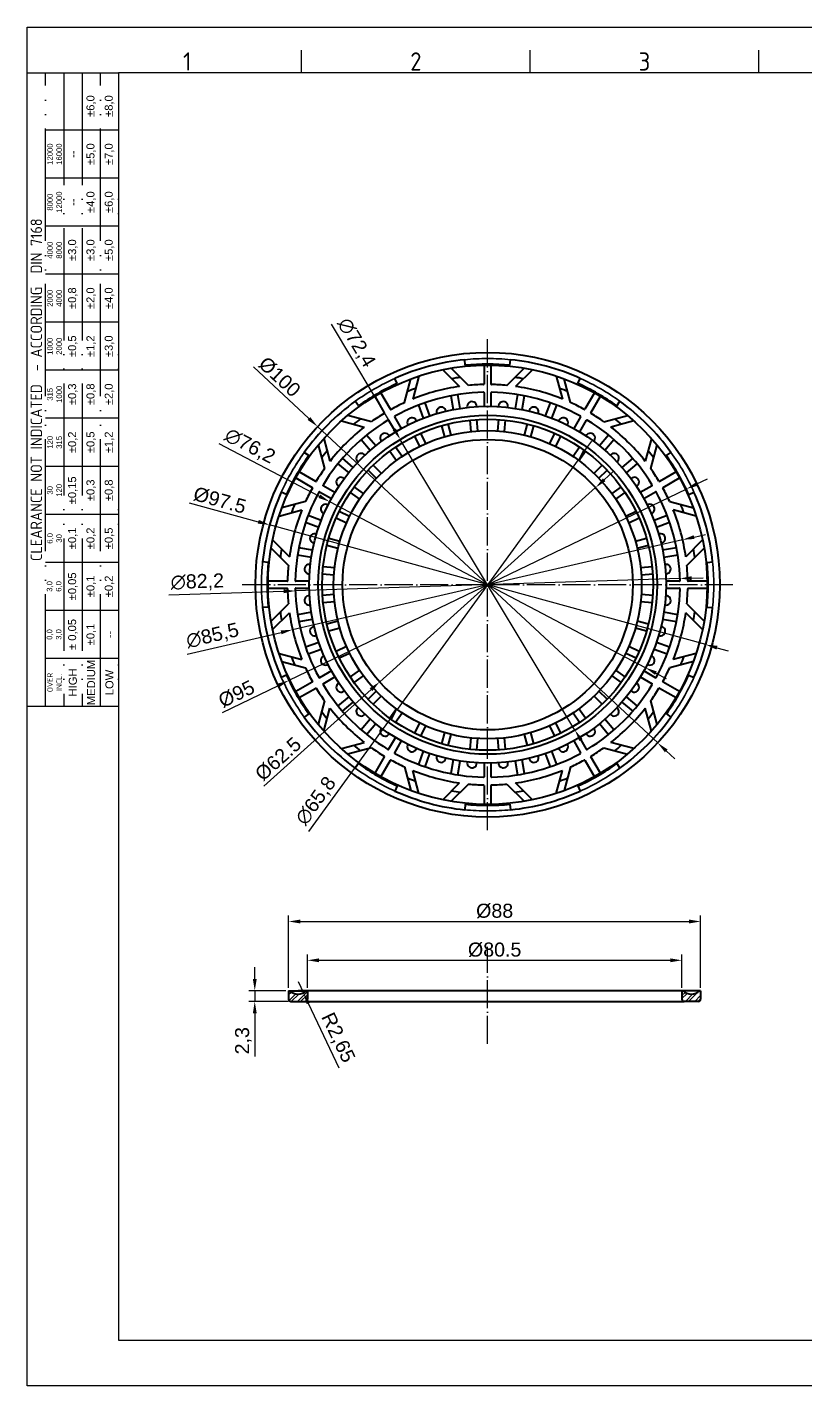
# Model space of a CAD drawing. Header units: millimetres. Extents: x 3180 to 3591, y 1531 to 1821.
# Drawn here: x 3180.5 to 3346.8, y 1530.8 to 1820.9 of the extents above; entities that cross this region are included whole.
import ezdxf
from ezdxf.enums import TextEntityAlignment as Align

# ---------------------------------------------------------------- set-up
doc = ezdxf.new("R2010")
doc.units = ezdxf.units.MM
for name, pattern in [('ACAD_ISO02W100', [15, 12, -3]), ('ACAD_ISO04W100', [30, 24, -3, 0, -3]), ('ACAD_ISO05W100', [33, 24, -3, 0, -3, 0, -3])]:
    doc.linetypes.add(name, pattern=pattern)
for name, color, linetype, lineweight in [('AM_0', 7, 'Continuous', 40), ('AM_4', 1, 'ACAD_ISO04W100', 25), ('AM_5', 3, 'Continuous', 25), ('AM_7', 4, 'Continuous', 35), ('AM_8', 40, 'ACAD_ISO02W100', 35), ('AM_BOR', 2, 'ACAD_ISO05W100', 35)]:
    doc.layers.add(name, color=color, linetype=linetype, lineweight=lineweight)
doc.styles.add('ACISOTS', font='isocp.shx', dxfattribs={"height": 1})
doc.styles.get("Standard").update_dxf_attribs({"font": 'arial.ttf'})
doc.dimstyles.new('ISO-25', dxfattribs={"dimtxt": 3, "dimasz": 2.5, "dimexe": 1.25, "dimexo": 0.625, "dimtad": 1, "dimtxsty": 'Standard', "dimcen": 2.5, "dimadec": 0, "dimazin": 0, "dimtfac": 1, "dimtmove": 0, "dimatfit": 3, "dimfxl": 1, "dimarcsym": 0})

# ---------------------------------------------------------------- blocks, each defined once
blk = doc.blocks.new('*D18')
at = {"layer": 'AM_5', "color": 0, "lineweight": -2}
for p, q in [((3228.77, 1748.33), (3240.65, 1737.28)), ((3315.13, 1668.03), (3242.48, 1735.58)), ((3316.96, 1666.33), (3318.79, 1664.63))]:
    blk.add_line(p, q, dxfattribs=at)
at = {"layer": 'AM_5', "color": 0}
for points in [[(3240.94, 1737.59), (3240.37, 1736.98), (3242.48, 1735.58)], [(3317.24, 1666.63), (3316.68, 1666.02), (3315.13, 1668.03)]]:
    blk.add_solid(points, dxfattribs=at)
at = {"layer": 'Defpoints', "color": 0}
for p in [(3242.48, 1735.58), (3315.13, 1668.03)]:
    blk.add_point(p, dxfattribs=at)
at = {"layer": 'AM_5', "color": 0, "insert": (3234.37, 1746.18), "char_height": 3, "attachment_point": 5, "rotation": 317.0815}
blk.add_mtext('%%C100', dxfattribs=at)
blk = doc.blocks.new('*D19')
at = {"layer": 'AM_5', "color": 0, "lineweight": -2}
for p, q in [((3215.07, 1719.3), (3229.82, 1715.25)), ((3325.38, 1689.02), (3232.23, 1714.59)), ((3327.79, 1688.36), (3330.21, 1687.7))]:
    blk.add_line(p, q, dxfattribs=at)
blk.add_arc((3278.81, 1701.81), 48.3, 144.9224, 166.1325, dxfattribs=at)
at = {"layer": 'AM_5', "color": 0}
for points in [[(3229.93, 1715.66), (3229.71, 1714.85), (3232.23, 1714.59)], [(3327.9, 1688.76), (3327.68, 1687.96), (3325.38, 1689.02)]]:
    blk.add_solid(points, dxfattribs=at)
at = {"layer": 'Defpoints', "color": 0}
for p in [(3232.23, 1714.59), (3325.38, 1689.02)]:
    blk.add_point(p, dxfattribs=at)
at = {"layer": 'AM_5', "color": 0, "insert": (3221.61, 1719.83), "char_height": 3, "attachment_point": 5, "rotation": 344.6497}
blk.add_mtext('%%C97.5', dxfattribs=at)
blk = doc.blocks.new('*D20')
at = {"layer": 'AM_5', "color": 0, "lineweight": -2}
for p, q in [((3323.5, 1723.32), (3325.75, 1724.4)), ((3321.25, 1722.23), (3236.37, 1681.38)), ((3222.16, 1674.54), (3234.11, 1680.3))]:
    blk.add_line(p, q, dxfattribs=at)
at = {"layer": 'AM_5', "color": 0}
for points in [[(3323.32, 1723.69), (3323.68, 1722.94), (3321.25, 1722.23)], [(3233.93, 1680.67), (3234.29, 1679.92), (3236.37, 1681.38)]]:
    blk.add_solid(points, dxfattribs=at)
at = {"layer": 'Defpoints', "color": 0}
for p in [(3321.25, 1722.23), (3236.37, 1681.38)]:
    blk.add_point(p, dxfattribs=at)
at = {"layer": 'AM_5', "color": 0, "insert": (3225.17, 1678.48), "char_height": 3, "attachment_point": 5, "rotation": 25.6998}
blk.add_mtext('%%C95', dxfattribs=at)
blk = doc.blocks.new('*D21')
at = {"layer": 'AM_5', "color": 0, "lineweight": -2}
for p, q in [((3322.9, 1711.98), (3325.33, 1712.54)), ((3320.46, 1711.41), (3237.15, 1692.2)), ((3214.62, 1687), (3234.71, 1691.64))]:
    blk.add_line(p, q, dxfattribs=at)
at = {"layer": 'AM_5', "color": 0}
for points in [[(3322.81, 1712.38), (3322.99, 1711.57), (3320.46, 1711.41)], [(3234.62, 1692.04), (3234.81, 1691.23), (3237.15, 1692.2)]]:
    blk.add_solid(points, dxfattribs=at)
at = {"layer": 'Defpoints', "color": 0}
for p in [(3320.46, 1711.41), (3237.15, 1692.2)]:
    blk.add_point(p, dxfattribs=at)
at = {"layer": 'AM_5', "color": 0, "insert": (3220.07, 1690.8), "char_height": 3, "attachment_point": 5, "rotation": 12.9889}
blk.add_mtext('∅85,5', dxfattribs=at)
blk = doc.blocks.new('*D22')
at = {"layer": 'AM_5', "color": 0, "lineweight": -2}
for p, q in [((3319.89, 1703.13), (3237.73, 1700.49)), ((3322.38, 1703.21), (3324.88, 1703.29)), ((3210.74, 1699.62), (3235.23, 1700.4))]:
    blk.add_line(p, q, dxfattribs=at)
at = {"layer": 'AM_5', "color": 0}
for points in [[(3322.37, 1703.62), (3322.4, 1702.79), (3319.89, 1703.13)], [(3235.22, 1700.82), (3235.24, 1699.99), (3237.73, 1700.49)]]:
    blk.add_solid(points, dxfattribs=at)
at = {"layer": 'Defpoints', "color": 0}
for p in [(3319.89, 1703.13), (3237.73, 1700.49)]:
    blk.add_point(p, dxfattribs=at)
at = {"layer": 'AM_5', "color": 0, "insert": (3216.8, 1702.29), "char_height": 3, "attachment_point": 5, "rotation": 1.8422}
blk.add_mtext('∅82,2', dxfattribs=at)
blk = doc.blocks.new('*D23')
at = {"layer": 'AM_5', "color": 0, "lineweight": -2}
for p, q in [((3221.39, 1731.96), (3242.86, 1720.69)), ((3312.54, 1684.09), (3245.08, 1719.52)), ((3314.75, 1682.93), (3316.96, 1681.76))]:
    blk.add_line(p, q, dxfattribs=at)
at = {"layer": 'AM_5', "color": 0}
for points in [[(3243.06, 1721.06), (3242.67, 1720.32), (3245.08, 1719.52)], [(3314.94, 1683.29), (3314.56, 1682.56), (3312.54, 1684.09)]]:
    blk.add_solid(points, dxfattribs=at)
at = {"layer": 'Defpoints', "color": 0}
for p in [(3245.08, 1719.52), (3312.54, 1684.09)]:
    blk.add_point(p, dxfattribs=at)
at = {"layer": 'AM_5', "color": 0, "insert": (3227.98, 1731.3), "char_height": 3, "attachment_point": 5, "rotation": 332.2877}
blk.add_mtext('∅76,2', dxfattribs=at)
blk = doc.blocks.new('*D24')
at = {"layer": 'AM_5', "color": 0, "lineweight": -2}
for p, q in [((3245.39, 1757.41), (3258.87, 1734.98)), ((3297.45, 1670.78), (3260.16, 1732.83)), ((3298.74, 1668.64), (3300.03, 1666.49))]:
    blk.add_line(p, q, dxfattribs=at)
at = {"layer": 'AM_5', "color": 0}
for points in [[(3259.23, 1735.19), (3258.51, 1734.76), (3260.16, 1732.83)], [(3299.1, 1668.85), (3298.39, 1668.42), (3297.45, 1670.78)]]:
    blk.add_solid(points, dxfattribs=at)
at = {"layer": 'Defpoints', "color": 0}
for p in [(3260.16, 1732.83), (3297.45, 1670.78)]:
    blk.add_point(p, dxfattribs=at)
at = {"layer": 'AM_5', "color": 0, "insert": (3250.68, 1753.42), "char_height": 3, "attachment_point": 5, "rotation": 301.0064}
blk.add_mtext('∅72,4', dxfattribs=at)
blk = doc.blocks.new('*D25')
at = {"layer": 'AM_5', "color": 0, "lineweight": -2}
for p, q in [((3303.72, 1724.21), (3305.57, 1725.88)), ((3301.86, 1722.54), (3255.76, 1681.08)), ((3230.98, 1658.8), (3253.9, 1679.41))]:
    blk.add_line(p, q, dxfattribs=at)
at = {"layer": 'AM_5', "color": 0}
for points in [[(3303.44, 1724.52), (3303.99, 1723.9), (3301.86, 1722.54)], [(3253.62, 1679.72), (3254.18, 1679.1), (3255.76, 1681.08)]]:
    blk.add_solid(points, dxfattribs=at)
at = {"layer": 'Defpoints', "color": 0}
for p in [(3301.86, 1722.54), (3255.76, 1681.08)]:
    blk.add_point(p, dxfattribs=at)
at = {"layer": 'AM_5', "color": 0, "insert": (3234.07, 1664.59), "char_height": 3, "attachment_point": 5, "rotation": 41.9656}
blk.add_mtext('%%C62.5', dxfattribs=at)
blk = doc.blocks.new('*D26')
at = {"layer": 'AM_5', "color": 0, "lineweight": -2}
for p, q in [((3299.59, 1730.46), (3301.06, 1732.49)), ((3298.12, 1728.44), (3259.49, 1675.17)), ((3240.63, 1649.15), (3258.03, 1673.15))]:
    blk.add_line(p, q, dxfattribs=at)
at = {"layer": 'AM_5', "color": 0}
for points in [[(3299.25, 1730.71), (3299.92, 1730.22), (3298.12, 1728.44)], [(3257.69, 1673.39), (3258.36, 1672.9), (3259.49, 1675.17)]]:
    blk.add_solid(points, dxfattribs=at)
at = {"layer": 'Defpoints', "color": 0}
for p in [(3298.12, 1728.44), (3259.49, 1675.17)]:
    blk.add_point(p, dxfattribs=at)
at = {"layer": 'AM_5', "color": 0, "insert": (3242.23, 1655.59), "char_height": 3, "attachment_point": 5, "rotation": 54.053}
blk.add_mtext('∅65,8', dxfattribs=at)
blk = doc.blocks.new('*D34')
at = {"layer": 'AM_5', "color": 0, "lineweight": -2}
for p, q in [((3236.31, 1615.74), (3236.31, 1631.15)), ((3324.31, 1615.74), (3324.31, 1631.15)), ((3238.81, 1629.9), (3321.81, 1629.9))]:
    blk.add_line(p, q, dxfattribs=at)
at = {"layer": 'AM_5', "color": 0}
for points in [[(3238.81, 1630.32), (3238.81, 1629.48), (3236.31, 1629.9)], [(3321.81, 1630.32), (3321.81, 1629.48), (3324.31, 1629.9)]]:
    blk.add_solid(points, dxfattribs=at)
at = {"layer": 'Defpoints', "color": 0}
for p in [(3324.31, 1629.9), (3236.31, 1615.12), (3324.31, 1615.12)]:
    blk.add_point(p, dxfattribs=at)
at = {"layer": 'AM_5', "color": 0, "insert": (3280.31, 1632.14), "char_height": 3, "attachment_point": 5}
blk.add_mtext('%%c88', dxfattribs=at)
blk = doc.blocks.new('*D35')
at = {"layer": 'AM_5', "color": 0, "lineweight": -2}
for p, q in [((3240.31, 1615.74), (3240.31, 1622.86)), ((3320.31, 1615.74), (3320.31, 1622.86)), ((3242.81, 1621.61), (3317.81, 1621.61))]:
    blk.add_line(p, q, dxfattribs=at)
at = {"layer": 'AM_5', "color": 0}
for points in [[(3242.81, 1622.03), (3242.81, 1621.2), (3240.31, 1621.61)], [(3317.81, 1622.03), (3317.81, 1621.2), (3320.31, 1621.61)]]:
    blk.add_solid(points, dxfattribs=at)
at = {"layer": 'Defpoints', "color": 0}
for p in [(3320.31, 1621.61), (3240.31, 1615.12), (3320.31, 1615.12)]:
    blk.add_point(p, dxfattribs=at)
at = {"layer": 'AM_5', "color": 0, "insert": (3280.31, 1623.85), "char_height": 3, "attachment_point": 5}
blk.add_mtext('%%c80.5', dxfattribs=at)
blk = doc.blocks.new('*D36')
at = {"layer": 'AM_5', "color": 0, "lineweight": -2}
for p, q in [((3229.07, 1617.62), (3229.07, 1620.12)), ((3235.68, 1615.12), (3227.82, 1615.12)), ((3229.07, 1615.12), (3229.07, 1612.82)), ((3236.18, 1612.82), (3227.82, 1612.82)), ((3229.07, 1610.32), (3229.07, 1601.06))]:
    blk.add_line(p, q, dxfattribs=at)
at = {"layer": 'AM_5', "color": 0}
for points in [[(3228.66, 1617.62), (3229.49, 1617.62), (3229.07, 1615.12)], [(3228.66, 1610.32), (3229.49, 1610.32), (3229.07, 1612.82)]]:
    blk.add_solid(points, dxfattribs=at)
at = {"layer": 'Defpoints', "color": 0}
for p in [(3236.31, 1615.12), (3229.07, 1612.82), (3236.81, 1612.82)]:
    blk.add_point(p, dxfattribs=at)
at = {"layer": 'AM_5', "color": 0, "insert": (3226.64, 1604.44), "char_height": 3, "attachment_point": 5, "rotation": 90}
blk.add_mtext('2,3', dxfattribs=at)
blk = doc.blocks.new('*D37')
at = {"layer": 'AM_5', "color": 0, "lineweight": -2}
for p, q in [((3238.31, 1617.07), (3239.45, 1614.67)), ((3247.1, 1598.61), (3240.52, 1612.42))]:
    blk.add_line(p, q, dxfattribs=at)
at = {"layer": 'AM_5', "color": 0}
blk.add_solid([(3240.9, 1612.59), (3240.15, 1612.24), (3239.45, 1614.67)], dxfattribs=at)
at = {"layer": 'Defpoints', "color": 0}
for p in [(3238.31, 1617.07), (3239.45, 1614.67)]:
    blk.add_point(p, dxfattribs=at)
at = {"layer": 'AM_5', "color": 0, "insert": (3246.72, 1605.04), "char_height": 3, "attachment_point": 5, "rotation": 295.4572}
blk.add_mtext('R2,65', dxfattribs=at)
blk = doc.blocks.new('A3 ZTL')
for p, q in [((19.57, 280.82), (19.57, 9.78)), ((401.17, 280.82), (19.57, 280.82)), ((19.57, 9.78), (401.17, 9.78))]:
    blk.add_line(p, q)
at = {"layer": 'AM_BOR', "color": 135, "linetype": 'Continuous', "lineweight": 25}
for p, q in [((0, 0), (0, 290.61)), ((0, 290.61), (410.96, 290.61)), ((410.96, 0), (0, 0))]:
    blk.add_line(p, q, dxfattribs=at)
at = {"layer": 'AM_BOR', "color": 135, "lineweight": 25}
for p, q in [((58.71, 280.82), (58.71, 285.71)), ((107.63, 280.82), (107.63, 285.71)), ((156.56, 280.82), (156.56, 285.71)), ((3.91, 145.3), (3.91, 280.82)), ((7.83, 280.82), (7.83, 145.3)), ((11.74, 280.82), (11.74, 145.3)), ((15.66, 145.3), (15.66, 280.82)), ((19.57, 268.59), (3.91, 268.59)), ((19.57, 258.32), (3.91, 258.32)), ((19.57, 248.04), (3.91, 248.04)), ((19.57, 237.77), (3.91, 237.77)), ((19.57, 227.5), (3.91, 227.5)), ((19.57, 217.22), (3.91, 217.22)), ((19.57, 206.95), (3.91, 206.95)), ((19.57, 196.67), (3.91, 196.67)), ((19.57, 186.4), (3.91, 186.4)), ((19.57, 176.13), (3.91, 176.13)), ((19.57, 165.85), (3.91, 165.85)), ((19.57, 155.58), (3.91, 155.58))]:
    blk.add_line(p, q, dxfattribs=at)
blk.add_lwpolyline([(19.57, 145.3), (0, 145.3), (0, 280.82), (19.57, 280.82)], close=True, dxfattribs=at)
at = {"layer": 'AM_BOR', "color": 135, "lineweight": 25, "style": 'ACISOTS'}
for s, p in [('1', (34.25, 283.27)), ('2', (83.17, 283.27)), ('3', (132.09, 283.27))]:
    blk.add_text(s, height=3.91, dxfattribs=at).set_placement(p, align=Align.MIDDLE)
at = {"layer": 'AM_BOR', "color": 135, "lineweight": 25, "attachment_point": 5, "rotation": 90}
for s, insert, char_height, width in [('±6,0', (13.7, 273.73), 1.712, 10.274), ('±8,0', (17.61, 273.73), 1.712, 10.274), ('12000\\P16000', (5.87, 263.45), 1.174, 10.274), ('±5,0', (13.7, 263.45), 1.712, 10.274), ('±7,0', (17.61, 263.45), 1.712, 10.274), ('--', (9.78, 263.45), 1.712, 10.274), ('8000\\P12000', (5.87, 253.18), 1.174, 10.274), ('--', (9.78, 253.18), 1.712, 10.274), ('±4,0', (13.7, 253.18), 1.712, 10.274), ('±6,0', (17.61, 253.18), 1.712, 10.274), ('{\\Fisocp.shx|c0;CLEARANCE NOT INDICATED  - ACCORDING  DIN 7168}', (1.96, 213.06), 2.4462, 135.5186), ('4000\\P8000', (5.87, 242.91), 1.174, 10.274), ('±3,0', (9.78, 242.91), 1.712, 10.274), ('±3,0', (13.7, 242.91), 1.712, 10.274), ('±5,0', (17.61, 242.91), 1.712, 10.274), ('2000\\P4000', (5.87, 232.63), 1.174, 10.274), ('±0,8', (9.78, 232.63), 1.712, 10.274), ('±2,0', (13.7, 232.63), 1.712, 10.274), ('±4,0', (17.61, 232.63), 1.712, 10.274), ('1000\\P2000', (5.87, 222.36), 1.174, 10.274), ('±0,5', (9.78, 222.36), 1.712, 10.274), ('±1,2', (13.7, 222.36), 1.712, 10.274), ('±3,0', (17.61, 222.36), 1.712, 10.274), ('315\\P1000', (5.87, 212.08), 1.174, 10.274), ('±0,3', (9.78, 212.08), 1.712, 10.274), ('±0,8', (13.7, 212.08), 1.712, 10.274), ('±2,0', (17.61, 212.08), 1.712, 10.274), ('±0,2', (9.78, 201.81), 1.712, 10.274), ('±0,5', (13.7, 201.81), 1.712, 10.274), ('±1,2', (17.61, 201.81), 1.712, 10.274), ('120\\P315', (5.87, 201.81), 1.174, 10.274), ('30\\P120', (5.87, 191.54), 1.174, 10.274), ('±0,15', (9.78, 191.54), 1.712, 10.274), ('±0,3', (13.7, 191.54), 1.712, 10.274), ('±0,8', (17.61, 191.54), 1.712, 10.274), ('±0,1', (9.78, 181.26), 1.712, 10.274), ('±0,2', (13.7, 181.26), 1.712, 10.274), ('±0,5', (17.61, 181.26), 1.712, 10.274), ('6,0\\P30', (5.87, 181.26), 1.174, 10.274), ('3,0\\P6,0', (5.87, 170.99), 1.174, 10.274), ('±0,05', (9.78, 170.99), 1.712, 10.274), ('±0,1', (13.7, 170.99), 1.712, 10.274), ('±0,2', (17.61, 170.99), 1.712, 10.274), ('± 0,05', (9.78, 160.71), 1.712, 10.274), ('\\pt4.69206;±0,1', (13.7, 160.71), 1.7123, 10.274), ('0,0\\P3,0', (5.87, 160.71), 1.174, 10.274), ('--', (17.61, 160.71), 1.712, 10.274), ('MEDIUM', (13.7, 150.44), 1.712, 10.274), ('{\\Fisocp.shx|c0;OVER\\PINCL.}', (5.87, 150.44), 1.1742, 10.274), ('HIGH', (9.78, 150.44), 1.712, 10.274), ('LOW', (17.61, 150.44), 1.712, 10.274)]:
    blk.add_mtext(s, dxfattribs=dict(at, insert=insert, char_height=char_height, width=width))

msp = doc.modelspace()

# ---------------------------------------------------------------- hatches: boundary and pattern name
at = {"layer": 'AM_7'}
h = msp.add_hatch(dxfattribs=at)
h.set_pattern_fill('ANSI32', color=256, scale=0.15, style=0)
h.set_pattern_definition([(45, (-30, 379.3209), (-1.0102788, 1.0102788), []), (45, (-29.3265, 379.3209), (-1.0102788, 1.0102788), [])])
h.paths.add_polyline_path([(3236.507, 1615.118), (3236.307, 1615.118), (3236.307, 1613.318, 0.4142136), (3236.807, 1612.818), (3239.807, 1612.818, 0.4142136), (3240.307, 1613.318), (3240.307, 1615.118), (3240.107, 1615.118, -0.3908863)])
h.paths.add_polyline_path([(3323.807, 1612.818, 0.4142136), (3324.307, 1613.318), (3324.307, 1615.118), (3324.107, 1615.118, -0.3908863), (3320.507, 1615.118), (3320.307, 1615.118), (3320.307, 1613.318, 0.4142136), (3320.807, 1612.818)])

# ---------------------------------------------------------------- linework, layer by layer
at = {"layer": 'AM_0'}
for p, q in [((3274.031, 1748.664), (3273.91, 1749.857)), ((3283.582, 1748.664), (3283.703, 1749.857)), ((3269.238, 1747.72), (3272.823, 1744.135)), ((3274.719, 1744.36), (3271.023, 1748.056)), ((3278.057, 1748.7), (3278.057, 1744.648)), ((3279.557, 1744.648), (3279.557, 1748.7)), ((3282.894, 1744.36), (3286.59, 1748.056)), ((3288.375, 1747.72), (3284.79, 1744.135)), ((3259.513, 1744.774), (3259.022, 1745.868)), ((3261.069, 1740.703), (3262.422, 1745.751)), ((3264.136, 1746.353), (3262.824, 1741.456)), ((3293.477, 1746.353), (3294.789, 1741.456)), ((3296.544, 1740.703), (3295.191, 1745.751)), ((3298.1, 1744.774), (3298.591, 1745.868)), ((3251.242, 1739.998), (3250.54, 1740.971)), ((3254.71, 1742.043), (3256.736, 1738.533)), ((3258.035, 1739.283), (3256.009, 1742.793)), ((3266.483, 1737.858), (3265.457, 1740.678)), ((3270.932, 1742.145), (3271.453, 1739.19)), ((3272.93, 1739.45), (3272.409, 1742.405)), ((3278.057, 1742.798), (3278.057, 1739.899)), ((3279.557, 1739.899), (3279.557, 1742.798)), ((3285.204, 1742.405), (3284.683, 1739.45)), ((3286.16, 1739.19), (3286.681, 1742.145)), ((3292.156, 1740.678), (3291.13, 1737.858)), ((3301.604, 1742.793), (3299.578, 1739.283)), ((3300.877, 1738.533), (3302.903, 1742.043)), ((3306.371, 1739.998), (3307.073, 1740.971)), ((3253.99, 1736.616), (3248.941, 1737.968)), ((3264.047, 1740.165), (3265.073, 1737.345)), ((3292.54, 1737.345), (3293.566, 1740.165)), ((3303.623, 1736.616), (3308.672, 1737.968)), ((3247.563, 1736.785), (3252.46, 1735.473)), ((3257.661, 1736.931), (3259.111, 1734.421)), ((3260.41, 1735.171), (3258.96, 1737.681)), ((3268.935, 1735.75), (3269.569, 1733.383)), ((3271.018, 1733.771), (3270.384, 1736.138)), ((3274.979, 1736.949), (3275.193, 1734.507)), ((3276.687, 1734.638), (3276.473, 1737.079)), ((3281.14, 1737.079), (3280.926, 1734.638)), ((3282.42, 1734.507), (3282.634, 1736.949)), ((3287.229, 1736.138), (3286.595, 1733.771)), ((3288.044, 1733.383), (3288.678, 1735.75)), ((3298.653, 1737.681), (3297.203, 1735.171)), ((3298.502, 1734.421), (3299.952, 1736.931)), ((3310.05, 1736.785), (3305.153, 1735.473)), ((3243.828, 1733.05), (3245.14, 1728.153)), ((3251.818, 1732.803), (3253.747, 1730.505)), ((3254.896, 1731.469), (3252.967, 1733.768)), ((3263.191, 1733.52), (3264.226, 1731.299)), ((3265.586, 1731.933), (3264.55, 1734.154)), ((3293.063, 1734.154), (3292.027, 1731.933)), ((3293.387, 1731.299), (3294.422, 1733.52)), ((3304.646, 1733.768), (3302.717, 1731.469)), ((3303.867, 1730.505), (3305.795, 1732.803)), ((3313.785, 1733.05), (3312.473, 1728.153)), ((3240.615, 1729.37), (3239.641, 1730.073)), ((3242.645, 1731.672), (3243.997, 1726.623)), ((3257.921, 1730.327), (3259.326, 1728.319)), ((3260.555, 1729.18), (3259.15, 1731.187)), ((3298.464, 1731.187), (3297.058, 1729.18)), ((3298.287, 1728.319), (3299.692, 1730.327)), ((3314.968, 1731.672), (3313.616, 1726.623)), ((3316.999, 1729.37), (3317.972, 1730.073)), ((3246.845, 1727.646), (3249.144, 1725.717)), ((3250.108, 1726.866), (3247.809, 1728.795)), ((3253.286, 1726.267), (3255.018, 1724.534)), ((3256.079, 1725.594), (3254.346, 1727.327)), ((3303.267, 1727.327), (3301.534, 1725.594)), ((3302.595, 1724.534), (3304.327, 1726.267)), ((3309.804, 1728.795), (3307.505, 1726.866)), ((3308.469, 1725.717), (3310.768, 1727.646)), ((3237.82, 1724.604), (3241.33, 1722.578)), ((3242.08, 1723.877), (3238.57, 1725.903)), ((3319.043, 1725.903), (3315.533, 1723.877)), ((3316.283, 1722.578), (3319.793, 1724.604)), ((3235.839, 1721.099), (3234.745, 1721.591)), ((3242.932, 1721.652), (3245.442, 1720.203)), ((3246.192, 1721.502), (3243.682, 1722.951)), ((3249.426, 1721.463), (3251.433, 1720.058)), ((3252.294, 1721.286), (3250.286, 1722.692)), ((3307.327, 1722.692), (3305.319, 1721.286)), ((3306.18, 1720.058), (3308.187, 1721.463)), ((3313.931, 1722.951), (3311.421, 1721.502)), ((3312.171, 1720.203), (3314.681, 1721.652)), ((3321.774, 1721.099), (3322.868, 1721.591)), ((3234.26, 1716.477), (3239.156, 1717.789)), ((3239.91, 1719.544), (3234.862, 1718.191)), ((3249.314, 1716.387), (3247.093, 1717.422)), ((3310.52, 1717.422), (3308.299, 1716.387)), ((3317.703, 1719.544), (3322.751, 1718.191)), ((3323.353, 1716.477), (3318.457, 1717.789)), ((3239.935, 1715.156), (3242.755, 1714.13)), ((3243.268, 1715.54), (3240.448, 1716.566)), ((3246.459, 1716.063), (3248.68, 1715.027)), ((3308.933, 1715.027), (3311.154, 1716.063)), ((3317.165, 1716.566), (3314.345, 1715.54)), ((3314.858, 1714.13), (3317.678, 1715.156)), ((3247.23, 1711.044), (3244.863, 1711.678)), ((3312.75, 1711.678), (3310.383, 1711.044)), ((3232.557, 1709.589), (3236.252, 1705.894)), ((3232.893, 1711.375), (3236.477, 1707.79)), ((3241.423, 1709.16), (3238.468, 1709.681)), ((3244.475, 1710.229), (3246.842, 1709.595)), ((3310.771, 1709.595), (3313.138, 1710.229)), ((3319.145, 1709.681), (3316.19, 1709.16)), ((3324.72, 1711.375), (3321.136, 1707.79)), ((3321.361, 1705.894), (3325.056, 1709.589)), ((3231.949, 1706.582), (3230.755, 1706.703)), ((3238.207, 1708.203), (3241.162, 1707.682)), ((3316.451, 1707.682), (3319.406, 1708.203)), ((3325.664, 1706.582), (3326.858, 1706.703)), ((3243.534, 1704.139), (3245.975, 1703.926)), ((3246.106, 1705.42), (3243.664, 1705.634)), ((3313.949, 1705.634), (3311.507, 1705.42)), ((3311.638, 1703.926), (3314.079, 1704.139)), ((3235.965, 1702.556), (3231.913, 1702.556)), ((3231.913, 1701.056), (3235.965, 1701.056)), ((3240.714, 1702.556), (3237.815, 1702.556)), ((3237.815, 1701.056), (3240.714, 1701.056)), ((3319.798, 1702.556), (3316.899, 1702.556)), ((3316.899, 1701.056), (3319.798, 1701.056)), ((3325.701, 1702.556), (3321.648, 1702.556)), ((3321.648, 1701.056), (3325.701, 1701.056)), ((3232.557, 1694.023), (3236.252, 1697.719)), ((3245.975, 1699.687), (3243.534, 1699.473)), ((3243.664, 1697.979), (3246.106, 1698.193)), ((3311.507, 1698.193), (3313.949, 1697.979)), ((3314.079, 1699.473), (3311.638, 1699.687)), ((3321.361, 1697.719), (3325.056, 1694.023)), ((3231.949, 1697.031), (3230.755, 1696.909)), ((3232.893, 1692.238), (3236.477, 1695.822)), ((3241.162, 1695.93), (3238.207, 1695.409)), ((3238.468, 1693.932), (3241.423, 1694.453)), ((3316.19, 1694.453), (3319.145, 1693.932)), ((3319.406, 1695.409), (3316.451, 1695.93)), ((3324.72, 1692.238), (3321.136, 1695.822)), ((3325.664, 1697.031), (3326.858, 1696.909)), ((3246.842, 1694.018), (3244.475, 1693.384)), ((3244.863, 1691.935), (3247.23, 1692.569)), ((3310.383, 1692.569), (3312.75, 1691.935)), ((3313.138, 1693.384), (3310.771, 1694.018)), ((3242.755, 1689.483), (3239.935, 1688.456)), ((3248.68, 1688.586), (3246.459, 1687.55)), ((3311.154, 1687.55), (3308.933, 1688.586)), ((3317.678, 1688.456), (3314.858, 1689.483)), ((3234.26, 1687.136), (3239.156, 1685.824)), ((3240.448, 1687.047), (3243.268, 1688.073)), ((3247.093, 1686.19), (3249.314, 1687.226)), ((3308.299, 1687.226), (3310.52, 1686.19)), ((3314.345, 1688.073), (3317.165, 1687.047)), ((3323.353, 1687.136), (3318.457, 1685.824)), ((3234.862, 1685.422), (3239.91, 1684.069)), ((3245.442, 1683.41), (3242.932, 1681.96)), ((3251.433, 1683.555), (3249.426, 1682.149)), ((3308.187, 1682.149), (3306.18, 1683.555)), ((3314.681, 1681.96), (3312.171, 1683.41)), ((3322.751, 1685.422), (3317.703, 1684.069)), ((3235.839, 1682.513), (3234.745, 1682.022)), ((3241.33, 1681.035), (3237.82, 1679.009)), ((3238.57, 1677.71), (3242.08, 1679.736)), ((3243.682, 1680.661), (3246.192, 1682.111)), ((3250.286, 1680.921), (3252.294, 1682.326)), ((3305.319, 1682.326), (3307.327, 1680.921)), ((3311.421, 1682.111), (3313.931, 1680.661)), ((3315.533, 1679.736), (3319.043, 1677.71)), ((3319.793, 1679.009), (3316.283, 1681.035)), ((3321.774, 1682.513), (3322.868, 1682.022)), ((3243.997, 1676.989), (3242.645, 1671.941)), ((3249.144, 1677.895), (3246.845, 1675.967)), ((3255.018, 1679.079), (3253.286, 1677.346)), ((3254.346, 1676.285), (3256.079, 1678.018)), ((3301.534, 1678.018), (3303.267, 1676.285)), ((3304.327, 1677.346), (3302.595, 1679.079)), ((3310.768, 1675.967), (3308.469, 1677.895)), ((3313.616, 1676.989), (3314.968, 1671.941)), ((3240.615, 1674.242), (3239.641, 1673.54)), ((3243.828, 1670.563), (3245.14, 1675.46)), ((3247.809, 1674.818), (3250.108, 1676.746)), ((3259.326, 1675.293), (3257.921, 1673.286)), ((3259.15, 1672.426), (3260.555, 1674.433)), ((3297.058, 1674.433), (3298.464, 1672.426)), ((3299.692, 1673.286), (3298.287, 1675.293)), ((3307.505, 1676.746), (3309.804, 1674.818)), ((3313.785, 1670.563), (3312.473, 1675.46)), ((3316.999, 1674.242), (3317.972, 1673.54)), ((3253.747, 1673.108), (3251.818, 1670.809)), ((3252.967, 1669.845), (3254.896, 1672.144)), ((3264.226, 1672.314), (3263.191, 1670.093)), ((3264.55, 1669.459), (3265.586, 1671.68)), ((3292.027, 1671.68), (3293.063, 1669.459)), ((3294.422, 1670.093), (3293.387, 1672.314)), ((3302.717, 1672.144), (3304.646, 1669.845)), ((3305.795, 1670.809), (3303.867, 1673.108)), ((3247.563, 1666.828), (3252.46, 1668.14)), ((3259.111, 1669.192), (3257.661, 1666.682)), ((3258.96, 1665.932), (3260.41, 1668.442)), ((3269.569, 1670.23), (3268.935, 1667.863)), ((3270.384, 1667.474), (3271.018, 1669.842)), ((3275.193, 1669.105), (3274.979, 1666.664)), ((3276.473, 1666.533), (3276.687, 1668.975)), ((3280.926, 1668.975), (3281.14, 1666.533)), ((3282.634, 1666.664), (3282.42, 1669.105)), ((3286.595, 1669.842), (3287.229, 1667.474)), ((3288.678, 1667.863), (3288.044, 1670.23)), ((3297.203, 1668.442), (3298.653, 1665.932)), ((3299.952, 1666.682), (3298.502, 1669.192)), ((3310.05, 1666.828), (3305.153, 1668.14)), ((3253.99, 1666.997), (3248.941, 1665.644)), ((3265.073, 1666.267), (3264.047, 1663.448)), ((3265.457, 1662.935), (3266.483, 1665.754)), ((3291.13, 1665.754), (3292.156, 1662.935)), ((3293.566, 1663.448), (3292.54, 1666.267)), ((3303.623, 1666.997), (3308.672, 1665.644)), ((3251.242, 1663.614), (3250.54, 1662.641)), ((3256.736, 1665.079), (3254.71, 1661.57)), ((3256.009, 1660.82), (3258.035, 1664.329)), ((3261.069, 1662.91), (3262.422, 1657.861)), ((3271.453, 1664.423), (3270.932, 1661.468)), ((3272.409, 1661.207), (3272.93, 1664.162)), ((3278.057, 1663.714), (3278.057, 1660.815)), ((3279.557, 1660.815), (3279.557, 1663.714)), ((3284.683, 1664.162), (3285.204, 1661.207)), ((3286.681, 1661.468), (3286.16, 1664.423)), ((3296.544, 1662.91), (3295.191, 1657.861)), ((3299.578, 1664.329), (3301.604, 1660.82)), ((3302.903, 1661.57), (3300.877, 1665.079)), ((3306.371, 1663.614), (3307.073, 1662.641)), ((3264.136, 1657.26), (3262.824, 1662.156)), ((3269.238, 1655.893), (3272.823, 1659.477)), ((3288.375, 1655.893), (3284.79, 1659.477)), ((3293.477, 1657.26), (3294.789, 1662.156)), ((3259.513, 1658.839), (3259.022, 1657.744)), ((3274.719, 1659.252), (3271.023, 1655.557)), ((3278.057, 1658.965), (3278.057, 1654.912)), ((3279.557, 1654.912), (3279.557, 1658.965)), ((3282.894, 1659.252), (3286.59, 1655.557)), ((3298.1, 1658.839), (3298.591, 1657.744)), ((3274.031, 1654.949), (3273.91, 1653.755)), ((3283.582, 1654.949), (3283.703, 1653.755)), ((3236.307, 1615.118), (3240.307, 1615.118)), ((3236.307, 1615.118), (3236.307, 1613.318)), ((3324.307, 1615.118), (3238.307, 1615.118)), ((3240.307, 1615.118), (3240.307, 1613.318)), ((3320.307, 1615.118), (3320.307, 1613.318)), ((3324.307, 1615.118), (3324.307, 1613.318)), ((3236.807, 1612.818), (3320.807, 1612.818)), ((3323.807, 1612.818), (3320.807, 1612.818))]:
    msp.add_line(p, q, dxfattribs=at)
for radius in [49.6, 46.9, 38.1, 36.2, 35.35, 32.9, 31]:
    msp.add_circle((3278.807, 1701.806), radius, dxfattribs=at)
for centre, radius, start, end in [((3278.807, 1701.806), 48.3, 95.81897, 114.18103), ((3278.807, 1701.806), 48.3, 65.81897, 84.18103), ((3278.807, 1701.806), 47.1, 84.18103, 95.81897), ((3278.807, 1701.806), 47.1, 114.18103, 125.81897), ((3278.807, 1701.806), 44.65, 110.14081, 112.53042), ((3278.807, 1701.806), 42.75, 98.04629, 111.95371), ((3278.807, 1701.806), 44.65, 97.46958, 99.85919), ((3278.807, 1701.806), 42.75, 91.13663, 95.4867), ((3277.957, 1744.648), 0.1, 271.13663, 0), ((3279.657, 1744.648), 0.1, 180, 268.86337), ((3278.807, 1701.806), 42.75, 84.5133, 88.86337), ((3278.807, 1701.806), 44.65, 80.14081, 82.53042), ((3278.807, 1701.806), 42.75, 68.04629, 81.95371), ((3278.807, 1701.806), 44.65, 67.46958, 69.85919), ((3278.807, 1701.806), 47.1, 54.18103, 65.81897), ((3278.807, 1701.806), 48.3, 125.81897, 144.18103), ((3278.807, 1701.806), 42.75, 114.5133, 118.86337), ((3278.807, 1701.806), 41.1, 91.18792, 118.81208), ((3275.474, 1739.899), 1.011, 356.37475, 193.62525), ((3277.957, 1742.798), 0.1, 0, 91.18792), ((3279.657, 1742.798), 0.1, 88.81208, 180), ((3278.807, 1701.806), 41.1, 61.18792, 88.81208), ((3282.139, 1739.899), 1.011, 346.37475, 183.62525), ((3278.807, 1701.806), 42.75, 61.13663, 65.4867), ((3278.807, 1701.806), 48.3, 35.81897, 54.18103), ((3278.807, 1701.806), 42.75, 121.13663, 125.4867), ((3256.65, 1738.483), 0.1, 301.13663, 30), ((3258.122, 1739.333), 0.1, 210, 298.86337), ((3259.047, 1737.731), 0.1, 118.81208, 210), ((3268.91, 1738.742), 1.011, 6.37475, 203.62525), ((3288.703, 1738.742), 1.011, 336.37475, 173.62525), ((3298.566, 1737.731), 0.1, 330, 61.18792), ((3299.491, 1739.333), 0.1, 241.13663, 330), ((3300.963, 1738.483), 0.1, 150, 238.86337), ((3278.807, 1701.806), 42.75, 54.5133, 58.86337), ((3278.807, 1701.806), 41.1, 121.18792, 148.81208), ((3278.807, 1701.806), 42.75, 128.04629, 141.95371), ((3278.807, 1701.806), 44.65, 127.46958, 129.85919), ((3257.575, 1736.881), 0.1, 30, 121.18792), ((3262.646, 1736.462), 1.011, 16.37475, 213.62525), ((3294.967, 1736.462), 1.011, 326.37475, 163.62525), ((3300.038, 1736.881), 0.1, 58.81208, 150), ((3278.807, 1701.806), 41.1, 31.18792, 58.81208), ((3278.807, 1701.806), 42.75, 38.04629, 51.95371), ((3278.807, 1701.806), 44.65, 50.14081, 52.53042), ((3256.874, 1733.13), 1.011, 26.37475, 223.62525), ((3300.739, 1733.13), 1.011, 316.37475, 153.62525), ((3278.807, 1701.806), 47.1, 144.18103, 155.81897), ((3278.807, 1701.806), 44.65, 140.14081, 142.53042), ((3251.768, 1728.845), 1.011, 36.37475, 233.62525), ((3305.845, 1728.845), 1.011, 306.37475, 143.62525), ((3278.807, 1701.806), 44.65, 37.46958, 39.85919), ((3278.807, 1701.806), 42.75, 144.5133, 148.86337), ((3278.807, 1701.806), 42.75, 31.13663, 35.4867), ((3242.13, 1723.963), 0.1, 240, 328.86337), ((3247.483, 1723.739), 1.011, 46.37475, 243.62525), ((3310.13, 1723.739), 1.011, 296.37475, 133.62525), ((3315.483, 1723.963), 0.1, 211.13663, 300), ((3278.807, 1701.806), 48.3, 155.81897, 174.18103), ((3278.807, 1701.806), 41.1, 151.18792, 178.81208), ((3278.807, 1701.806), 42.75, 151.13663, 155.4867), ((3241.28, 1722.491), 0.1, 331.13663, 60), ((3242.882, 1721.566), 0.1, 60, 151.18792), ((3243.732, 1723.038), 0.1, 148.81208, 240), ((3313.881, 1723.038), 0.1, 300, 31.18792), ((3314.731, 1721.566), 0.1, 28.81208, 120), ((3278.807, 1701.806), 41.1, 1.18792, 28.81208), ((3316.333, 1722.491), 0.1, 120, 208.86337), ((3278.807, 1701.806), 42.75, 24.5133, 28.86337), ((3278.807, 1701.806), 48.3, 5.81897, 24.18103), ((3278.807, 1701.806), 42.75, 158.04629, 171.95371), ((3278.807, 1701.806), 44.65, 157.46958, 159.85919), ((3244.151, 1717.967), 1.011, 56.37475, 253.62525), ((3313.462, 1717.967), 1.011, 286.37475, 123.62525), ((3278.807, 1701.806), 42.75, 8.04629, 21.95371), ((3278.807, 1701.806), 44.65, 20.14081, 22.53042), ((3241.871, 1711.703), 1.011, 66.37475, 263.62525), ((3315.742, 1711.703), 1.011, 276.37475, 113.62525), ((3278.807, 1701.806), 44.65, 170.14081, 172.53042), ((3278.807, 1701.806), 44.65, 7.46958, 9.85919), ((3278.807, 1701.806), 47.1, 174.18103, 185.81897), ((3278.807, 1701.806), 42.75, 174.5133, 178.86337), ((3240.713, 1705.139), 1.011, 76.37475, 273.62525), ((3316.9, 1705.139), 1.011, 266.37475, 103.62525), ((3278.807, 1701.806), 42.75, 1.13663, 5.4867), ((3278.807, 1701.806), 47.1, 354.18103, 5.81897), ((3235.965, 1702.656), 0.1, 270, 358.86337), ((3235.965, 1700.956), 0.1, 1.13663, 90), ((3278.807, 1701.806), 42.75, 181.13663, 185.4867), ((3237.815, 1702.656), 0.1, 178.81208, 270), ((3237.815, 1700.956), 0.1, 90, 181.18792), ((3278.807, 1701.806), 41.1, 181.18792, 208.81208), ((3278.807, 1701.806), 41.1, 331.18792, 358.81208), ((3319.798, 1702.656), 0.1, 270, 1.18792), ((3319.798, 1700.956), 0.1, 358.81208, 90), ((3278.807, 1701.806), 42.75, 354.5133, 358.86337), ((3321.648, 1702.656), 0.1, 181.13663, 270), ((3321.648, 1700.956), 0.1, 90, 178.86337), ((3240.713, 1698.474), 1.011, 86.37475, 283.62525), ((3316.9, 1698.474), 1.011, 256.37475, 93.62525), ((3278.807, 1701.806), 48.3, 185.81897, 204.18103), ((3278.807, 1701.806), 44.65, 187.46958, 189.85919), ((3278.807, 1701.806), 42.75, 188.04629, 201.95371), ((3278.807, 1701.806), 42.75, 338.04629, 351.95371), ((3278.807, 1701.806), 44.65, 350.14081, 352.53042), ((3278.807, 1701.806), 48.3, 335.81897, 354.18103), ((3241.871, 1691.909), 1.011, 96.37475, 293.62525), ((3315.742, 1691.909), 1.011, 246.37475, 83.62525), ((3278.807, 1701.806), 44.65, 200.14081, 202.53042), ((3244.151, 1685.646), 1.011, 106.37475, 303.62525), ((3313.462, 1685.646), 1.011, 236.37475, 73.62525), ((3278.807, 1701.806), 44.65, 337.46958, 339.85919), ((3278.807, 1701.806), 42.75, 204.5133, 208.86337), ((3278.807, 1701.806), 42.75, 331.13663, 335.4867), ((3278.807, 1701.806), 47.1, 204.18103, 215.81897), ((3241.28, 1681.122), 0.1, 300, 28.86337), ((3242.13, 1679.649), 0.1, 31.13663, 120), ((3278.807, 1701.806), 42.75, 211.13663, 215.4867), ((3242.882, 1682.047), 0.1, 208.81208, 300), ((3243.732, 1680.575), 0.1, 120, 211.18792), ((3278.807, 1701.806), 41.1, 211.18792, 238.81208), ((3247.483, 1679.874), 1.011, 116.37475, 313.62525), ((3278.807, 1701.806), 41.1, 301.18792, 328.81208), ((3310.13, 1679.874), 1.011, 226.37475, 63.62525), ((3278.807, 1701.806), 42.75, 324.5133, 328.86337), ((3313.881, 1680.575), 0.1, 328.81208, 60), ((3314.731, 1682.047), 0.1, 240, 331.18792), ((3315.483, 1679.649), 0.1, 60, 148.86337), ((3316.333, 1681.122), 0.1, 151.13663, 240), ((3278.807, 1701.806), 47.1, 324.18103, 335.81897), ((3278.807, 1701.806), 44.65, 217.46958, 219.85919), ((3278.807, 1701.806), 42.75, 218.04629, 231.95371), ((3251.768, 1674.768), 1.011, 126.37475, 323.62525), ((3305.845, 1674.768), 1.011, 216.37475, 53.62525), ((3278.807, 1701.806), 42.75, 308.04629, 321.95371), ((3278.807, 1701.806), 44.65, 320.14081, 322.53042), ((3278.807, 1701.806), 48.3, 215.81897, 234.18103), ((3256.874, 1670.483), 1.011, 136.37475, 333.62525), ((3300.739, 1670.483), 1.011, 206.37475, 43.62525), ((3278.807, 1701.806), 48.3, 305.81897, 324.18103), ((3278.807, 1701.806), 44.65, 230.14081, 232.53042), ((3278.807, 1701.806), 42.75, 234.5133, 238.86337), ((3256.65, 1665.129), 0.1, 330, 58.86337), ((3257.575, 1666.732), 0.1, 238.81208, 330), ((3259.047, 1665.882), 0.1, 150, 241.18792), ((3278.807, 1701.806), 41.1, 241.18792, 268.81208), ((3262.646, 1667.15), 1.011, 146.37475, 343.62525), ((3268.91, 1664.871), 1.011, 156.37475, 353.62525), ((3278.807, 1701.806), 41.1, 271.18792, 298.81208), ((3288.703, 1664.871), 1.011, 186.37475, 23.62525), ((3294.967, 1667.15), 1.011, 196.37475, 33.62525), ((3298.566, 1665.882), 0.1, 298.81208, 30), ((3300.038, 1666.732), 0.1, 210, 301.18792), ((3300.963, 1665.129), 0.1, 121.13663, 210), ((3278.807, 1701.806), 42.75, 301.13663, 305.4867), ((3278.807, 1701.806), 44.65, 307.46958, 309.85919), ((3278.807, 1701.806), 47.1, 234.18103, 245.81897), ((3258.122, 1664.279), 0.1, 61.13663, 150), ((3278.807, 1701.806), 42.75, 241.13663, 245.4867), ((3275.474, 1663.713), 1.011, 166.37475, 3.62525), ((3282.139, 1663.713), 1.011, 176.37475, 13.62525), ((3278.807, 1701.806), 42.75, 294.5133, 298.86337), ((3278.807, 1701.806), 47.1, 294.18103, 305.81897), ((3299.491, 1664.279), 0.1, 30, 118.86337), ((3278.807, 1701.806), 44.65, 247.46958, 249.85919), ((3278.807, 1701.806), 42.75, 248.04629, 261.95371), ((3277.957, 1660.815), 0.1, 268.81208, 0), ((3279.657, 1660.815), 0.1, 180, 271.18792), ((3278.807, 1701.806), 42.75, 278.04629, 291.95371), ((3278.807, 1701.806), 44.65, 290.14081, 292.53042), ((3278.807, 1701.806), 48.3, 245.81897, 264.18103), ((3278.807, 1701.806), 44.65, 260.14081, 262.53042), ((3278.807, 1701.806), 42.75, 264.5133, 268.86337), ((3277.957, 1658.965), 0.1, 0, 88.86337), ((3279.657, 1658.965), 0.1, 91.13663, 180), ((3278.807, 1701.806), 42.75, 271.13663, 275.4867), ((3278.807, 1701.806), 48.3, 275.81897, 294.18103), ((3278.807, 1701.806), 44.65, 277.46958, 279.85919), ((3278.807, 1701.806), 47.1, 264.18103, 275.81897), ((3236.807, 1613.318), 0.5, 180, 270), ((3238.307, 1617.069), 2.654, 227.3003, 312.6997), ((3239.807, 1613.318), 0.5, 270, 0), ((3320.807, 1613.318), 0.5, 180, 270), ((3322.307, 1617.069), 2.654, 227.3003, 312.6997), ((3323.807, 1613.318), 0.5, 270, 0)]:
    msp.add_arc(centre, radius, start, end, dxfattribs=at)
at = {"layer": 'AM_4', "ltscale": 0.25}
for p, q in [((3278.807, 1649.406), (3278.807, 1754.206)), ((3331.207, 1701.806), (3226.407, 1701.806)), ((3278.807, 1603.768), (3278.807, 1624.509))]:
    msp.add_line(p, q, dxfattribs=at)
at = {"layer": 'AM_8'}
for radius, start, end in [(48.3, 84.18103, 95.81897), (48.3, 114.18103, 125.81897), (48.3, 54.18103, 65.81897), (48.3, 144.18103, 155.81897), (47.1, 24.18103, 35.81897), (48.3, 24.18103, 35.81897), (48.3, 174.18103, 185.81897), (48.3, 354.18103, 5.81897), (48.3, 204.18103, 215.81897), (48.3, 324.18103, 335.81897), (48.3, 234.18103, 245.81897), (48.3, 294.18103, 305.81897), (48.3, 264.18103, 275.81897)]:
    msp.add_arc((3278.807, 1701.806), radius, start, end, dxfattribs=at)

# ---------------------------------------------------------------- block references
at = {"linetype": 'ByBlock', "lineweight": 0, "xscale": 0.9982500000000003, "yscale": 0.9982500000000003, "zscale": 0.9982500000000003}
msp.add_blockref('A3 ZTL', (3180.457, 1530.756), dxfattribs=at)

# ---------------------------------------------------------------- dimensions: what is measured, and where the dimension line sits
at = {"layer": 'AM_5'}
for p1, p2, picture, middle in [((3297.454, 1670.779), (3260.159, 1732.834), '*D24', (3248.552, 1752.145)), ((3312.536, 1684.089), (3245.077, 1719.524), '*D23', (3226.828, 1729.11)), ((3298.12, 1728.441), (3259.493, 1675.172), '*D26', (3244.24, 1654.137)), ((3320.463, 1711.415), (3237.15, 1692.198), '*D21', (3220.631, 1688.387)), ((3319.885, 1703.128), (3237.728, 1700.485), '*D22', (3216.876, 1699.814))]:
    dim = msp.add_diameter_dim_2p(p1=p1, p2=p2, dimstyle='ISO-25', dxfattribs=at)
    dim.commit()
    dim.dimension.update_dxf_attribs({"geometry": picture, "text_midpoint": middle, "dimtype": 163})
for p1, p2, text, picture, middle in [((3315.13, 1668.031), (3242.483, 1735.582), '%%C100', '*D18', (3232.848, 1744.541)), ((3325.383, 1689.02), (3232.23, 1714.592), '%%C97.5', '*D19', (3221.017, 1717.67)), ((3321.247, 1722.232), (3236.366, 1681.381), '%%C95', '*D20', (3226.14, 1676.46)), ((3301.856, 1722.536), (3255.757, 1681.077), '%%C62.5', '*D25', (3235.566, 1662.919))]:
    dim = msp.add_diameter_dim_2p(p1=p1, p2=p2, text=text, dimstyle='ISO-25', dxfattribs=at)
    dim.commit()
    dim.dimension.update_dxf_attribs({"geometry": picture, "text_midpoint": middle, "dimtype": 163})
for base, p1, p2, text, picture, middle in [((3324.307, 1629.9), (3236.307, 1615.118), (3324.307, 1615.118), '%%c88', '*D34', (3280.307, 1632.14)), ((3320.307, 1621.613), (3240.307, 1615.118), (3320.307, 1615.118), '%%c80.5', '*D35', (3280.307, 1623.854))]:
    dim = msp.add_linear_dim(base=base, p1=p1, p2=p2, text=text, dimstyle='ISO-25', dxfattribs=at)
    dim.commit()
    dim.dimension.update_dxf_attribs({"geometry": picture, "text_midpoint": middle})
dim = msp.add_linear_dim(base=(3229.073, 1612.818), p1=(3236.307, 1615.118), p2=(3236.807, 1612.818), angle=90, dimstyle='ISO-25', dxfattribs=at)
dim.commit()
dim.dimension.update_dxf_attribs({"geometry": '*D36', "text_midpoint": (3226.645, 1604.437)})
dim = msp.add_radius_dim(center=(3238.307, 1617.069), mpoint=(3239.447, 1614.672), dimstyle='ISO-25', dxfattribs=at)
dim.commit()
dim.dimension.update_dxf_attribs({"geometry": '*D37', "text_midpoint": (3244.53, 1603.996), "dimtype": 164})

doc.saveas('drawing.dxf')
